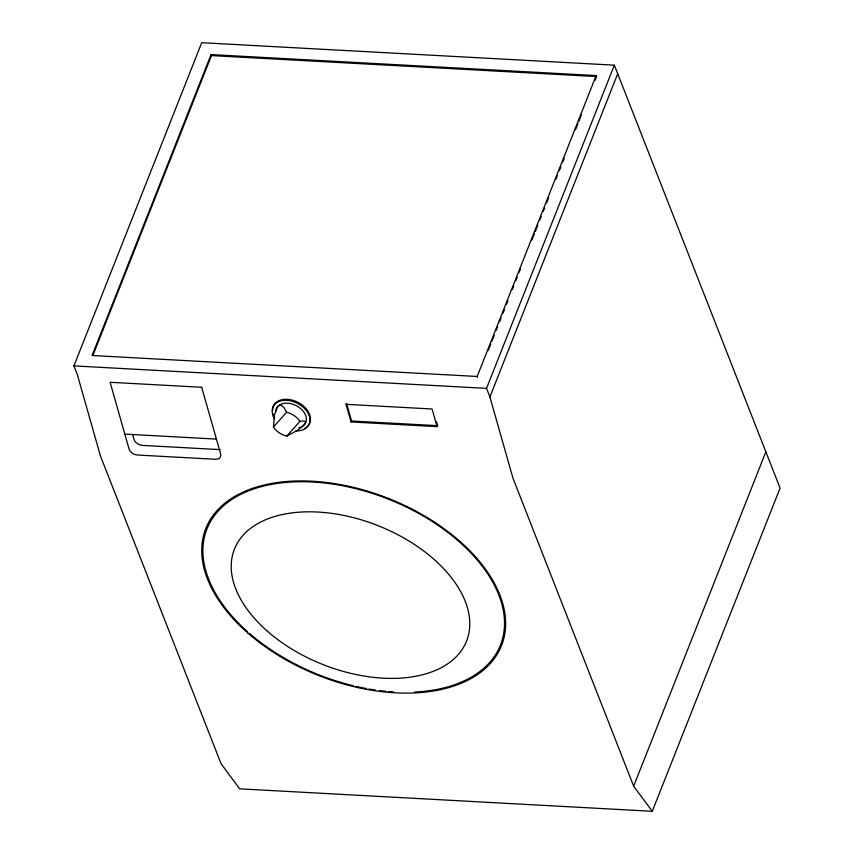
<?xml version="1.0" encoding="UTF-8"?>
<svg xmlns="http://www.w3.org/2000/svg" width="854" height="854" viewBox="0 0 854 854"><rect width="100%" height="100%" fill="white"/><g stroke="black" fill="none" stroke-linecap="round" stroke-linejoin="round"><path stroke-width="1.28" d="M273.429 427.064L274.518 414.35L277.689 406.568L279.813 405.255L282.108 405.81L284.414 408.212L286.57 412.279A16.258 11.23 27 0 1 299.925 421.321L303.298 420.99L305.241 421.47L305.615 422.719C301.281 429.284 293.37 432.316 286.784 436.106A16.258 11.23 27 0 1 273.429 427.064L286.57 412.279M73.924 365.896L201.725 42.7L614.336 65.171L780.076 488.104L652.275 811.3L239.664 788.829L221.047 763.7L100.42 455.897L77.287 374.468L73.924 365.896L486.534 388.367L489.897 396.95L513.03 478.368L633.657 786.171L652.275 811.3M595.089 80.276L596.562 76.561L596.167 75.568L211.066 54.592L92.083 355.499L477.183 376.475L477.578 377.468M92.958 355.253L211.461 55.585L211.066 54.592M477.183 376.475L596.167 75.568M488.349 350.225L490.794 344.034M491.776 341.557L494.22 335.366M496.185 330.413L497.647 326.698M499.611 321.744L501.074 318.03M503.038 313.076L504.5 309.361M506.465 304.408L507.927 300.693M512.336 289.549L513.809 285.834M515.763 280.881L517.236 277.166M519.189 272.212L520.662 268.498M531.925 240.017L534.369 233.825M535.351 231.349L537.806 225.157M539.76 220.204L541.233 216.489M543.187 211.536L544.66 207.821M546.613 202.868L548.578 197.914M555.922 179.34L557.384 175.625M559.349 170.672L560.811 166.957M562.775 162.004L564.248 158.289M575.511 129.808L577.955 123.616M578.937 121.14L581.382 114.948M486.534 388.367L614.336 65.171M489.897 396.95L617.698 73.754M633.657 786.171L765.867 451.841M351.058 421.951L346.051 404.316L346.543 403.355L351.549 420.99L351.058 421.951L437.088 426.637L437.579 425.676L436.501 421.897M286.784 436.106L299.925 421.321M211.461 55.585L596.562 76.561M346.051 404.316L432.081 409.002L437.088 426.637M351.549 420.99L437.579 425.676M124.823 434.11L216.425 439.105M220.289 449.631L142.447 445.393A7.483 5.167 27 0 1 133.95 439.308L132.541 434.366M247.607 631.757A157.819 94.452 21.6 0 1 260.534 486.887A157.819 94.452 21.6 0 1 482.958 567.141A157.819 94.452 21.6 0 1 414.713 692.05M393.577 691.911A157.819 94.452 21.6 0 1 388.474 691.537M385.912 691.302A157.819 94.452 21.6 0 1 379.443 690.576M375.546 690.053A157.819 94.452 21.6 0 1 369.024 689.018M366.398 688.537A157.819 94.452 21.6 0 1 355.883 686.36M353.428 685.773A157.819 94.452 21.6 0 1 317.976 674.446M316.781 673.966A157.819 94.452 21.6 0 1 249.56 633.465M296.071 430.939A20.048 13.845 27 0 0 309.308 416.047A20.048 13.845 27 0 0 286.026 400.291L281.468 400.697A20.048 13.845 27 0 0 272.116 411.222L272.789 415.172A20.048 13.845 27 0 0 274.71 419.154M272.629 410.208A20.048 13.845 27 0 1 298.686 402.714A20.048 13.845 27 0 1 305.038 428.089M274.636 417.168A20.048 13.845 27 0 1 273.312 414.169M275.682 412.055A16.258 11.23 27 0 1 298.633 407.07A16.258 11.23 27 0 1 298.815 427.715M201.693 387.278L110.102 382.282L129.039 448.948A7.483 5.167 27 0 0 137.537 455.033L215.379 459.271A7.483 5.167 27 0 0 220.642 453.944L201.693 387.278M267.377 631.191A124.833 74.714 21.6 0 0 466.167 642.027A124.833 74.714 21.6 0 0 317.955 512.048A124.833 74.714 21.6 0 0 267.377 631.191M247.809 632.995A159.025 95.178 21.6 0 0 501.042 646.788A159.025 95.178 21.6 0 0 312.244 481.218A159.025 95.178 21.6 0 0 247.809 632.995"/></g></svg>
